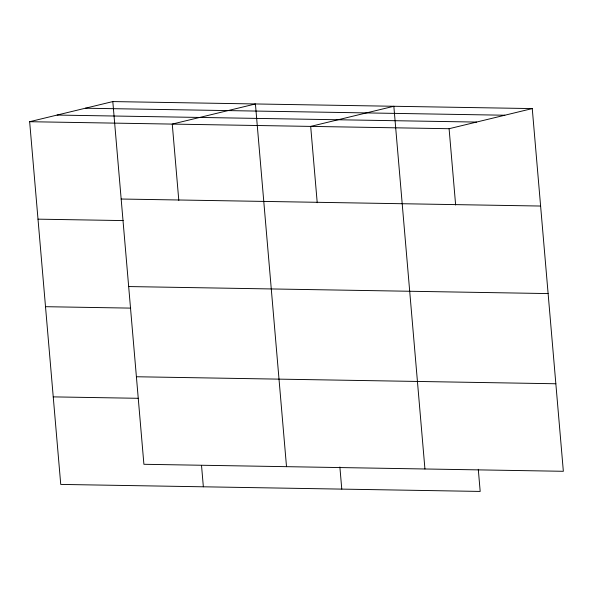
<?xml version="1.0" encoding="UTF-8"?>
<svg xmlns="http://www.w3.org/2000/svg" width="593" height="593" viewBox="0 0 593 593"><rect width="100%" height="100%" fill="white"/><g stroke="black" fill="none" stroke-linecap="round" stroke-linejoin="round"><path stroke-width="0.89" d="M478.292 469.308L480.189 491.427L60.745 484.414L29.65 121.706L112.811 101.573L532.255 108.586L563.35 471.294L143.906 464.289L112.811 101.573M29.65 121.706L449.094 128.711L532.255 108.586M85.37 108.215L504.813 115.227M57.091 115.064L476.535 122.069M121.165 199.026L540.608 206.038M38.004 219.158L123.203 220.581M128.674 286.56L548.11 293.572M45.505 306.692L130.705 308.115M136.405 376.755L555.849 383.76M53.244 396.88L138.436 398.303M449.094 128.711L455.639 205.015M424.936 468.981L393.841 106.273L310.68 126.398L317.218 202.702M339.878 466.995L341.776 489.114M286.515 466.669L255.42 103.96L172.259 124.085L178.804 200.39M201.538 465.609L203.355 486.801"/></g></svg>
